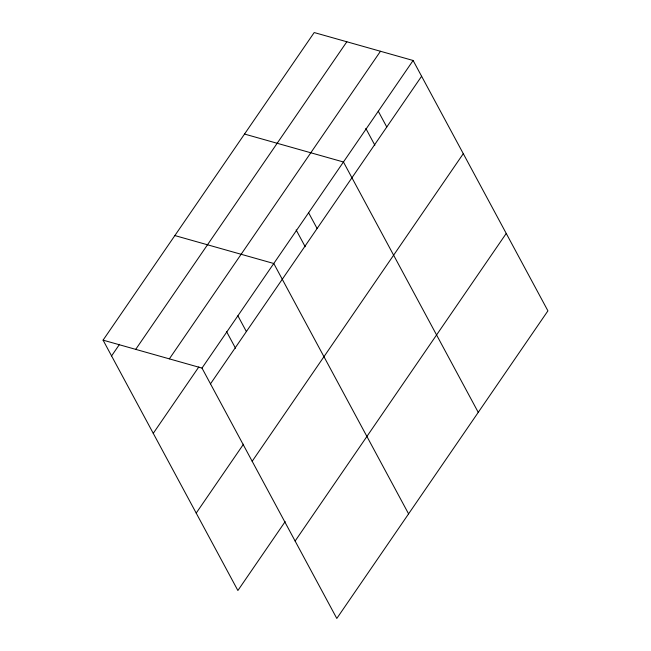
<?xml version="1.0" encoding="UTF-8"?>
<svg xmlns="http://www.w3.org/2000/svg" width="651" height="651" viewBox="0 0 651 651"><rect width="100%" height="100%" fill="white"/><g stroke="black" fill="none" stroke-linecap="round" stroke-linejoin="round"><path stroke-width="0.98" d="M103.078 340.147L314.197 32.55L413.116 60.486L547.922 310.852L336.803 618.45L201.997 368.084L103.078 340.147L237.884 590.514L285.171 521.622M111.573 355.926L119.548 344.306M135.717 349.367L346.837 41.77M169.35 358.864L380.469 51.266M153.254 433.338L198.832 366.936M201.997 368.084L413.116 60.486M210.493 383.854L421.612 76.257M196.203 513.102L243.482 444.21M252.173 461.274L463.292 153.677M295.123 541.038L506.242 233.44M244.524 134.057L343.443 161.993L478.257 412.36M174.859 235.564L273.778 263.5L408.584 513.867M378.28 111.24L386.775 127.01M365.805 128.402L374.87 145.238M308.607 212.747L317.102 228.517M296.14 229.909L305.205 246.745M237.884 315.792L246.379 331.562M226.467 331.416L235.532 348.252"/></g></svg>
